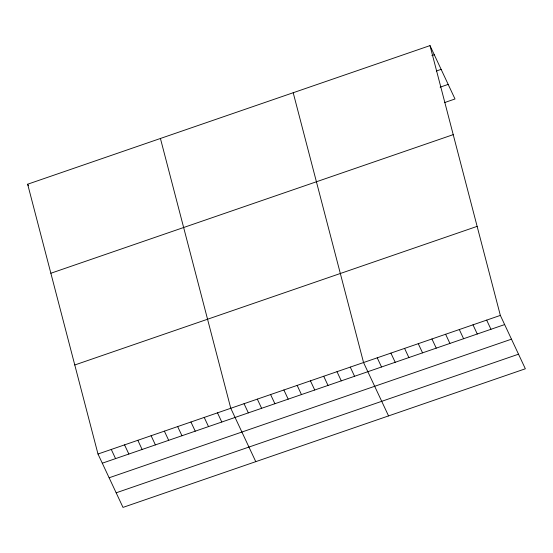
<?xml version="1.0" encoding="UTF-8"?>
<svg xmlns="http://www.w3.org/2000/svg" width="553" height="553" viewBox="0 0 553 553"><rect width="100%" height="100%" fill="white"/><g stroke="black" fill="none" stroke-linecap="round" stroke-linejoin="round"><path stroke-width="0.83" d="M429.999 45.602L500.347 315.404L525.35 368.782L123.001 507.398L97.992 454.02L27.65 184.218L429.999 45.602L455.008 98.98L444.543 102.588M431.886 55.611L434.299 54.775M436.303 71.026L441.128 69.367M440.126 87.167L448.172 84.395M50.862 273.251L453.218 134.642M74.779 364.98L477.128 226.371M97.992 454.02L500.347 315.404M102.291 463.193L504.64 324.576M109.128 477.778L511.477 339.169M116.165 492.806L518.514 354.197M486.668 320.118L490.96 329.291M472.988 324.832L477.28 334.005M459.308 329.547L463.601 338.719M445.628 334.254L449.921 343.427M431.948 338.968L436.241 348.141M418.268 343.683L422.561 352.855M404.589 348.397L408.881 357.57M390.909 353.111L395.201 362.284M377.229 357.819L381.522 366.992M388.552 415.911L363.549 362.533L293.201 92.731M350.27 367.109L354.563 376.282M336.991 371.685L341.291 380.858M323.712 376.254L328.012 385.427M310.433 380.83L314.733 390.003M297.161 385.406L301.454 394.579M283.883 389.976L288.175 399.155M270.604 394.552L274.903 403.725M257.325 399.128L261.624 408.301M244.046 403.704L248.345 412.877M255.776 461.651L230.774 408.273L160.425 138.471M217.495 412.849L221.788 422.022M204.216 417.425L208.516 426.598M190.937 422.001L195.237 431.174M177.658 426.57L181.958 435.743M164.379 431.146L168.679 440.319M151.107 435.723L155.4 444.895M27.65 184.218L28.369 185.746M137.828 440.292L142.128 449.471M124.549 444.868L128.849 454.041M111.271 449.444L115.57 458.617"/></g></svg>
